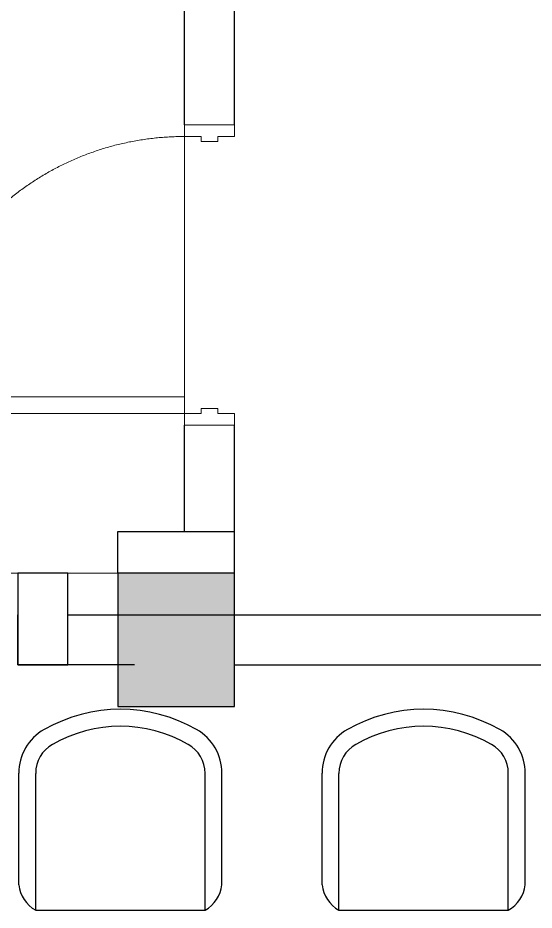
# Model space of a CAD drawing. Header units: inches. Extents: x -86493719 to 430035, y 21644 to 1519532.
# Drawn here: x 43634 to 45183, y 55494 to 58168 of the extents above; entities that cross this region are included whole.
import ezdxf

# ---------------------------------------------------------------- set-up
doc = ezdxf.new("R2010")
doc.units = ezdxf.units.IN
doc.header["$MEASUREMENT"] = 0
doc.linetypes.add('DASHED', pattern=[19.05, 12.7, -6.35])
doc.layers.add('Cabinet', color=8, linetype='Continuous')
doc.layers.add('LIGHT', color=4, linetype='Continuous')
for name, color, linetype, lineweight in [('COLUMN', 8, 'Continuous', 30), ('DOOR', 8, 'Continuous', 20), ('LW', 8, 'Continuous', 20), ('wall', 8, 'Continuous', 30)]:
    doc.layers.add(name, color=color, linetype=linetype, lineweight=lineweight)
doc.styles.add('ROMANS', font='romans.shx', dxfattribs={"width": 0.5, "height": 400})
doc.dimstyles.new('ROMANS', dxfattribs={"dimtxt": 600, "dimasz": 300, "dimexe": 0, "dimexo": 0, "dimgap": 250, "dimtad": 1, "dimdec": 0, "dimdsep": 46, "dimtxsty": 'ROMANS', "dimcen": 10, "dimdle": 150, "dimclrd": 1, "dimclre": 256, "dimclrt": 7, "dimaunit": 1, "dimadec": 0, "dimazin": 0, "dimtfac": 1, "dimtdec": 0, "dimtix": 1, "dimtofl": 0, "dimtmove": 2, "dimatfit": 3, "dimfxl": 1, "dimtolj": 1, "dimarcsym": 0})

# ---------------------------------------------------------------- blocks, each defined once
blk = doc.blocks.new('meja mesyuarat')
at = {"color": 8}
for p, q in [((876, 2766.1), (876, 3100)), ((926.8, 2689.9), (926.8, 3099.9)), ((1434.8, 2689.9), (1434.8, 3099.9)), ((1485.6, 2766.1), (1485.6, 3100)), ((1785.6, 2766.1), (1785.6, 3100)), ((1836.4, 2689.9), (1836.4, 3099.9)), ((2344.4, 2689.9), (2344.4, 3099.9)), ((2395.2, 2766.1), (2395.2, 3100)), ((926.8, 2689.9), (1434.8, 2689.9)), ((1836.4, 2689.9), (2344.4, 2689.9))]:
    blk.add_line(p, q, dxfattribs=at)
for centre, radius, start, end in [((1180.8, 2830.1), 461.7, 60.3254, 119.6746), ((2090.4, 2830.1), 461.7, 60.3254, 119.6746), ((1180.8, 2830.1), 410.7, 60.283, 119.717), ((2090.4, 2830.1), 410.7, 60.283, 119.717), ((1027, 3100), 151, 119.6746, 180), ((1334.6, 3100), 151, 0, 60.3254), ((1936.6, 3100), 151, 119.6746, 180), ((2244.2, 3100), 151, 0, 60.3254), ((1026.8, 3099.9), 100, 119.717, 180), ((1334.8, 3099.9), 100, 0, 60.283), ((1936.4, 3099.9), 100, 119.717, 180), ((2244.4, 3099.9), 100, 0, 60.283), ((976.5, 2778), 101.2, 186.7783, 240.6019), ((1385.1, 2778), 101.2, 299.3981, 353.2217), ((1886.1, 2778), 101.2, 186.7783, 240.6019), ((2294.7, 2778), 101.2, 299.3981, 353.2217)]:
    blk.add_arc(centre, radius, start, end, dxfattribs=at)
blk = doc.blocks.new('Dp900')
at = {"layer": 'DOOR', "color": 4}
for p, q in [((35, 150), (0, 150)), ((35, 150), (35, 100)), ((900, 150), (865, 150)), ((865, 150), (865, 100)), ((50, 100), (35, 100)), ((50, 100), (50, 50)), ((850, 100), (850, 50)), ((865, 100), (850, 100)), ((50, 50), (35, 50)), ((35, 50), (35, 0)), ((865, 50), (850, 50)), ((865, 50), (865, 0)), ((0, 0), (35, 0)), ((865, 0), (900, 0))]:
    blk.add_line(p, q, dxfattribs=at)
at = {"layer": 'DOOR', "color": 1}
for p, q in [((0, 150), (0, 0)), ((0, 150), (0, 0)), ((900, 150), (900, 0)), ((900, 150), (900, 0))]:
    blk.add_line(p, q, dxfattribs=at)
at = {"layer": 'DOOR'}
blk.add_lwpolyline([(35, 150), (35, 980), (85, 980), (85, 150)], close=True, dxfattribs=at)
at = {"layer": 'DOOR', "color": 9, "linetype": 'DASHED', "ltscale": 100}
blk.add_arc((35, 150), 830, 360, 86.5464, dxfattribs=at)

msp = doc.modelspace()

# ---------------------------------------------------------------- hatches: boundary and pattern name
at = {"layer": 'COLUMN'}
msp.add_hatch(color=256, dxfattribs=at).paths.add_polyline_path([(44284.3, 56103.6), (44284.3, 56503.6), (43934.3, 56503.6), (43934.3, 56103.6)])

# ---------------------------------------------------------------- linework, layer by layer
msp.add_lwpolyline([(44284.3, 56103.6), (44284.3, 56503.6), (43934.3, 56503.6), (43934.3, 56103.6)], close=True, dxfattribs=at)
at = {"layer": 'LW'}
for p, q in [((44134.3, 56947), (44134.3, 57847)), ((40634.3, 56503.6), (43934.3, 56503.6))]:
    msp.add_line(p, q, dxfattribs=at)
at = {"layer": 'wall'}
for p, q in [((44134.3, 57847), (44134.3, 59228.6)), ((44284.3, 57847), (44284.3, 59228.6)), ((44134.3, 56628.6), (44134.3, 56947)), ((44284.3, 56378.6), (44284.3, 56947)), ((43934.3, 56628.6), (44284.3, 56628.6)), ((43934.3, 56503.6), (43934.3, 56628.6)), ((43634.3, 56228.6), (43634.3, 56378.6)), ((43784.3, 56378.6), (51709.3, 56378.6)), ((43984.3, 56228.6), (43634.3, 56228.6)), ((44284.3, 56228.6), (51709.3, 56228.6))]:
    msp.add_line(p, q, dxfattribs=at)
msp.add_lwpolyline([(43634.3, 56228.6), (43784.3, 56228.6), (43784.3, 56503.6), (43634.3, 56503.6)], close=True, dxfattribs=at)

# ---------------------------------------------------------------- block references
at = {"layer": 'Cabinet'}
msp.add_blockref('meja mesyuarat', (42761.1, 52803.6), dxfattribs=at)
at = {"layer": 'DOOR', "rotation": 90}
msp.add_blockref('Dp900', (44284.3, 56947), dxfattribs=at)

# ---------------------------------------------------------------- leaders
at = {"layer": 'LIGHT', "linetype": 'Continuous'}
msp.add_leader([(46610.6, 57490.3), (46610.6, 58768.5), (42170.6, 58768.5)], dimstyle='ROMANS', override={"dimgap": 250, "dimtad": 0}, dxfattribs=at)

doc.saveas('drawing.dxf')
